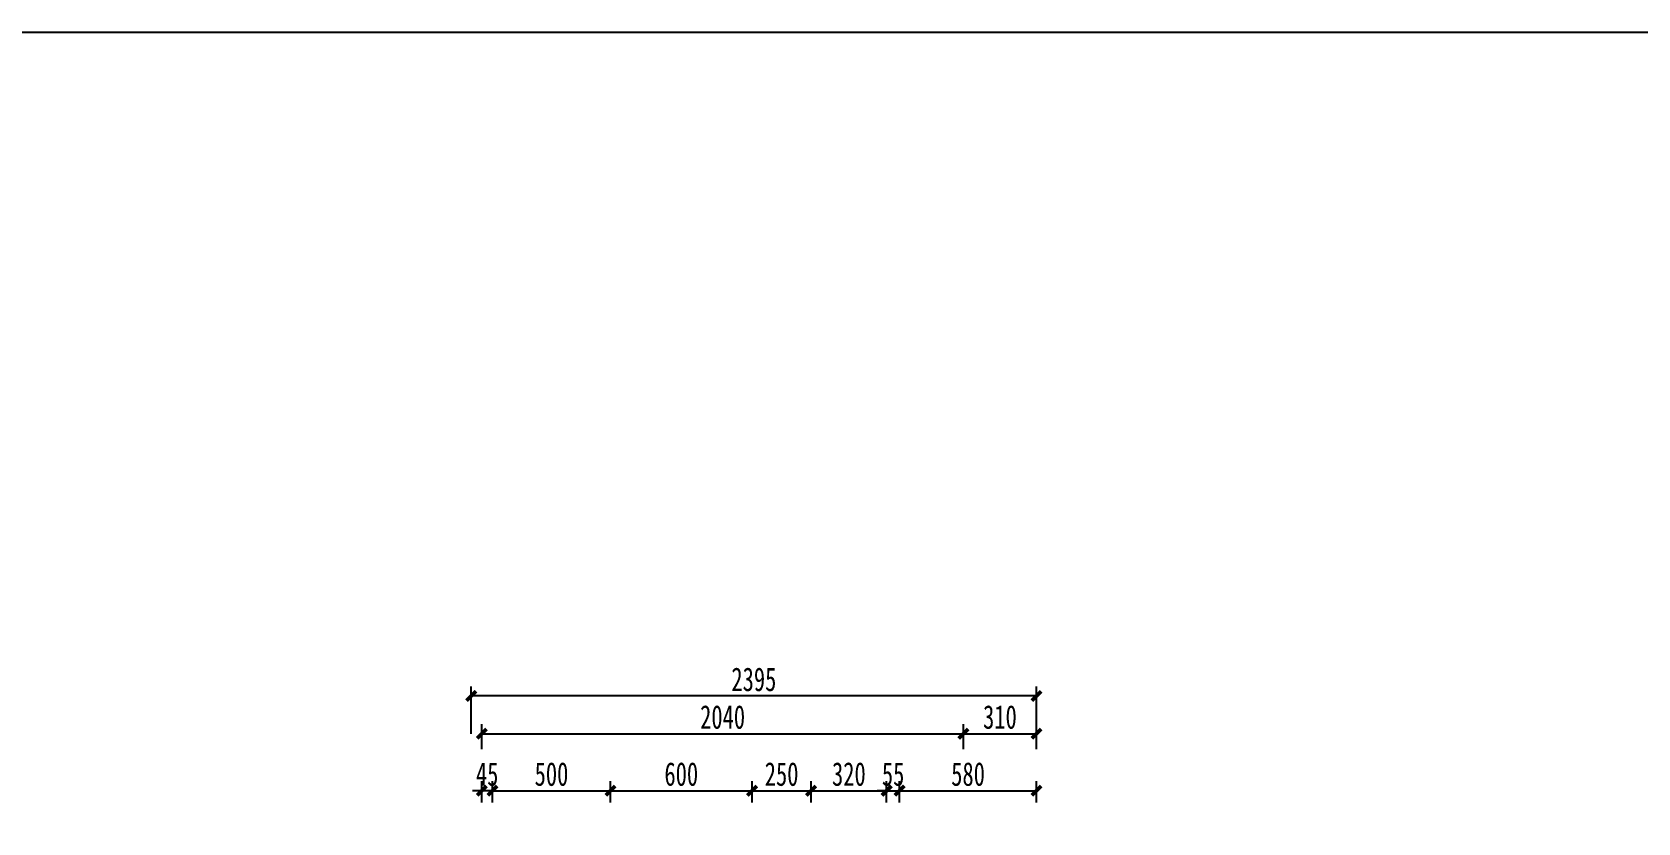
# Model space of a CAD drawing. Header units: millimetres. Extents: x 3104083 to 3173399, y -3165492 to -3044687.
# Drawn here: x 3113242 to 3120046, y -3113081 to -3109732 of the extents above; entities that cross this region are included whole.
import ezdxf

# ---------------------------------------------------------------- set-up
doc = ezdxf.new("R2010")
doc.units = ezdxf.units.MM
doc.header["$LTSCALE"] = 500
doc.header["$MEASUREMENT"] = 0
doc.header["$PDMODE"] = 2
doc.layers.get('0').update_dxf_attribs({"linetype": 'CONTINUOUS'})
doc.layers.get('DEFPOINTS').update_dxf_attribs({"linetype": 'CONTINUOUS'})
doc.layers.add('D-节点尺寸', color=5, linetype='CONTINUOUS')
doc.styles.add('DIM', font='SimSun.ttf', dxfattribs={"width": 0.7})
doc.dimstyles.new('40', dxfattribs={"dimscale": 40, "dimtxt": 2.5, "dimasz": 1, "dimexe": 1, "dimexo": 1, "dimgap": 0.5, "dimtad": 1, "dimdec": 0, "dimzin": 0, "dimdsep": 46, "dimtxsty": 'DIM', "dimblk": 'ARCHTICK', "dimcen": 0, "dimclrd": 5, "dimclre": 5, "dimclrt": 35, "dimadec": 0, "dimazin": 0, "dimtfac": 0.5, "dimtdec": 0, "dimtix": 1, "dimtmove": 2, "dimatfit": 2, "dimldrblk": 'A', "dimfxl": 0, "dimtolj": 1, "dimtzin": 0, "dimlwd": -1, "dimlwe": -1, "dimarcsym": 0})

# ---------------------------------------------------------------- blocks, each defined once
blk = doc.blocks.new('_ArchTick')
at = {"color": 0, "linetype": 'ByBlock', "const_width": 0.4}
blk.add_lwpolyline([(-0.5, -0.5), (0.5, 0.5)], dxfattribs=at)
blk = doc.blocks.new('*D1644')
at = {"layer": 'D-节点尺寸', "color": 5, "ltscale": 100}
for p, q in [((3115147.8, -3112769.2), (3115147.8, -3112663.6)), ((3115147.8, -3112703.6), (3117187.8, -3112703.6)), ((3117187.8, -3112769.2), (3117187.8, -3112663.6))]:
    blk.add_line(p, q, dxfattribs=at)
at = {"layer": 'DEFPOINTS', "color": 0, "ltscale": 100}
for p in [(3117187.8, -3112703.6), (3115147.8, -3112809.2), (3117187.8, -3112809.2)]:
    blk.add_point(p, dxfattribs=at)
at = {"layer": 'D-节点尺寸', "color": 5, "ltscale": 100, "xscale": 40, "yscale": 40, "zscale": 40, "rotation": 180}
blk.add_blockref('_ArchTick', (3115147.8, -3112703.6), dxfattribs=at)
at = {"layer": 'D-节点尺寸', "color": 5, "ltscale": 100, "xscale": 40, "yscale": 40, "zscale": 40}
blk.add_blockref('_ArchTick', (3117187.8, -3112703.6), dxfattribs=at)
at = {"layer": 'D-节点尺寸', "color": 35, "ltscale": 100, "insert": (3116167.8, -3112633.6), "char_height": 100, "attachment_point": 5, "style": 'DIM'}
blk.add_mtext('\\A1;2040', dxfattribs=at)
blk = doc.blocks.new('A')
for p, q in [((-0.37, 0), (-2.13, 0)), ((-1.44, 1.15), (-1.09, 1.44)), ((-1.44, 1.15), (-0.37, 0)), ((-1.44, -1.15), (-0.37, 0)), ((-1.09, 1.44), (0, 0)), ((-1.09, -1.44), (0, 0)), ((-1.44, -1.15), (-1.09, -1.44))]:
    blk.add_line(p, q)
for points in [[(-1.44, 1.15), (-1.09, 1.44), (-0.37, 0), (0, 0)], [(-1.44, -1.15), (-1.09, -1.44), (-0.37, 0), (0, 0)]]:
    blk.add_solid(points)
blk = doc.blocks.new('*D1645')
at = {"layer": 'D-节点尺寸', "color": 5, "ltscale": 100}
for p, q in [((3117187.8, -3112769.2), (3117187.8, -3112663.6)), ((3117187.8, -3112703.6), (3117497.8, -3112703.6)), ((3117497.8, -3112769.2), (3117497.8, -3112663.6))]:
    blk.add_line(p, q, dxfattribs=at)
at = {"layer": 'DEFPOINTS', "color": 0, "ltscale": 100}
for p in [(3117497.8, -3112703.6), (3117187.8, -3112809.2), (3117497.8, -3112809.2)]:
    blk.add_point(p, dxfattribs=at)
at = {"layer": 'D-节点尺寸', "color": 5, "ltscale": 100, "xscale": 40, "yscale": 40, "zscale": 40, "rotation": 180}
blk.add_blockref('_ArchTick', (3117187.8, -3112703.6), dxfattribs=at)
at = {"layer": 'D-节点尺寸', "color": 5, "ltscale": 100, "xscale": 40, "yscale": 40, "zscale": 40}
blk.add_blockref('_ArchTick', (3117497.8, -3112703.6), dxfattribs=at)
at = {"layer": 'D-节点尺寸', "color": 35, "ltscale": 100, "insert": (3117342.8, -3112633.6), "char_height": 100, "attachment_point": 5, "style": 'DIM'}
blk.add_mtext('\\A1;310', dxfattribs=at)
blk = doc.blocks.new('*D1648')
at = {"layer": 'D-节点尺寸', "color": 5, "ltscale": 100}
for p, q in [((3115102.8, -3112703.9), (3115102.8, -3112503.9)), ((3117497.8, -3112703.9), (3117497.8, -3112503.9)), ((3117497.8, -3112543.9), (3115102.8, -3112543.9))]:
    blk.add_line(p, q, dxfattribs=at)
at = {"layer": 'DEFPOINTS', "color": 0, "ltscale": 100}
for p in [(3115102.8, -3112543.9), (3115102.8, -3112927), (3117497.8, -3112927)]:
    blk.add_point(p, dxfattribs=at)
at = {"layer": 'D-节点尺寸', "color": 5, "ltscale": 100, "xscale": 40, "yscale": 40, "zscale": 40, "rotation": 180}
blk.add_blockref('_ArchTick', (3115102.8, -3112543.9), dxfattribs=at)
at = {"layer": 'D-节点尺寸', "color": 5, "ltscale": 100, "xscale": 40, "yscale": 40, "zscale": 40}
blk.add_blockref('_ArchTick', (3117497.8, -3112543.9), dxfattribs=at)
at = {"layer": 'D-节点尺寸', "color": 35, "ltscale": 100, "insert": (3116300.3, -3112473.9), "char_height": 100, "attachment_point": 5, "style": 'DIM'}
blk.add_mtext('\\A1;2395', dxfattribs=at)
blk = doc.blocks.new('*D1671')
at = {"layer": 'D-节点尺寸', "color": 5, "ltscale": 100}
for p, q in [((3115192.8, -3112995.2), (3115192.8, -3112905.1)), ((3115692.8, -3112995.2), (3115692.8, -3112905.1)), ((3115192.8, -3112945.1), (3115692.8, -3112945.1))]:
    blk.add_line(p, q, dxfattribs=at)
at = {"layer": 'DEFPOINTS', "color": 0, "ltscale": 100}
for p in [(3115692.8, -3112945.1), (3115192.8, -3113035.2), (3115692.8, -3113035.2)]:
    blk.add_point(p, dxfattribs=at)
at = {"layer": 'D-节点尺寸', "color": 5, "ltscale": 100, "xscale": 40, "yscale": 40, "zscale": 40, "rotation": 180}
blk.add_blockref('_ArchTick', (3115192.8, -3112945.1), dxfattribs=at)
at = {"layer": 'D-节点尺寸', "color": 5, "ltscale": 100, "xscale": 40, "yscale": 40, "zscale": 40}
blk.add_blockref('_ArchTick', (3115692.8, -3112945.1), dxfattribs=at)
at = {"layer": 'D-节点尺寸', "color": 35, "ltscale": 100, "insert": (3115442.8, -3112875.1), "char_height": 100, "attachment_point": 5, "style": 'DIM'}
blk.add_mtext('\\A1;500', dxfattribs=at)
blk = doc.blocks.new('*D1672')
at = {"layer": 'D-节点尺寸', "color": 5, "ltscale": 100}
for p, q in [((3115692.8, -3112995.2), (3115692.8, -3112905.1)), ((3116292.8, -3112995.2), (3116292.8, -3112905.1)), ((3115692.8, -3112945.1), (3116292.8, -3112945.1))]:
    blk.add_line(p, q, dxfattribs=at)
at = {"layer": 'DEFPOINTS', "color": 0, "ltscale": 100}
for p in [(3116292.8, -3112945.1), (3115692.8, -3113035.2), (3116292.8, -3113035.2)]:
    blk.add_point(p, dxfattribs=at)
at = {"layer": 'D-节点尺寸', "color": 5, "ltscale": 100, "xscale": 40, "yscale": 40, "zscale": 40, "rotation": 180}
blk.add_blockref('_ArchTick', (3115692.8, -3112945.1), dxfattribs=at)
at = {"layer": 'D-节点尺寸', "color": 5, "ltscale": 100, "xscale": 40, "yscale": 40, "zscale": 40}
blk.add_blockref('_ArchTick', (3116292.8, -3112945.1), dxfattribs=at)
at = {"layer": 'D-节点尺寸', "color": 35, "ltscale": 100, "insert": (3115992.8, -3112875.1), "char_height": 100, "attachment_point": 5, "style": 'DIM'}
blk.add_mtext('\\A1;600', dxfattribs=at)
blk = doc.blocks.new('*D1673')
at = {"layer": 'D-节点尺寸', "color": 5, "ltscale": 100}
for p, q in [((3116292.8, -3112995.2), (3116292.8, -3112905.1)), ((3116542.8, -3112995.2), (3116542.8, -3112905.1)), ((3116292.8, -3112945.1), (3116542.8, -3112945.1))]:
    blk.add_line(p, q, dxfattribs=at)
at = {"layer": 'DEFPOINTS', "color": 0, "ltscale": 100}
for p in [(3116542.8, -3112945.1), (3116292.8, -3113035.2), (3116542.8, -3113035.2)]:
    blk.add_point(p, dxfattribs=at)
at = {"layer": 'D-节点尺寸', "color": 5, "ltscale": 100, "xscale": 40, "yscale": 40, "zscale": 40, "rotation": 180}
blk.add_blockref('_ArchTick', (3116292.8, -3112945.1), dxfattribs=at)
at = {"layer": 'D-节点尺寸', "color": 5, "ltscale": 100, "xscale": 40, "yscale": 40, "zscale": 40}
blk.add_blockref('_ArchTick', (3116542.8, -3112945.1), dxfattribs=at)
at = {"layer": 'D-节点尺寸', "color": 35, "ltscale": 100, "insert": (3116417.8, -3112875.1), "char_height": 100, "attachment_point": 5, "style": 'DIM'}
blk.add_mtext('\\A1;250', dxfattribs=at)
blk = doc.blocks.new('*D1674')
at = {"layer": 'D-节点尺寸', "color": 5, "ltscale": 100}
for p, q in [((3116542.8, -3112995.2), (3116542.8, -3112905.1)), ((3116862.8, -3112995.2), (3116862.8, -3112905.1)), ((3116542.8, -3112945.1), (3116862.8, -3112945.1))]:
    blk.add_line(p, q, dxfattribs=at)
at = {"layer": 'DEFPOINTS', "color": 0, "ltscale": 100}
for p in [(3116862.8, -3112945.1), (3116542.8, -3113035.2), (3116862.8, -3113035.2)]:
    blk.add_point(p, dxfattribs=at)
at = {"layer": 'D-节点尺寸', "color": 5, "ltscale": 100, "xscale": 40, "yscale": 40, "zscale": 40, "rotation": 180}
blk.add_blockref('_ArchTick', (3116542.8, -3112945.1), dxfattribs=at)
at = {"layer": 'D-节点尺寸', "color": 5, "ltscale": 100, "xscale": 40, "yscale": 40, "zscale": 40}
blk.add_blockref('_ArchTick', (3116862.8, -3112945.1), dxfattribs=at)
at = {"layer": 'D-节点尺寸', "color": 35, "ltscale": 100, "insert": (3116702.8, -3112875.1), "char_height": 100, "attachment_point": 5, "style": 'DIM'}
blk.add_mtext('\\A1;320', dxfattribs=at)
blk = doc.blocks.new('*D1675')
at = {"layer": 'D-节点尺寸', "color": 5, "ltscale": 100}
for p, q in [((3115147.8, -3112995.2), (3115147.8, -3112905.1)), ((3115192.8, -3112995.2), (3115192.8, -3112905.1)), ((3115147.8, -3112945.1), (3115107.8, -3112945.1)), ((3115192.8, -3112945.1), (3115147.8, -3112945.1)), ((3115192.8, -3112945.1), (3115232.8, -3112945.1))]:
    blk.add_line(p, q, dxfattribs=at)
at = {"layer": 'DEFPOINTS', "color": 0, "ltscale": 100}
for p in [(3115147.8, -3112945.1), (3115147.8, -3113035.2), (3115192.8, -3113035.2)]:
    blk.add_point(p, dxfattribs=at)
at = {"layer": 'D-节点尺寸', "color": 5, "ltscale": 100, "xscale": 40, "yscale": 40, "zscale": 40}
blk.add_blockref('_ArchTick', (3115147.8, -3112945.1), dxfattribs=at)
at = {"layer": 'D-节点尺寸', "color": 5, "ltscale": 100, "xscale": 40, "yscale": 40, "zscale": 40, "rotation": 180}
blk.add_blockref('_ArchTick', (3115192.8, -3112945.1), dxfattribs=at)
at = {"layer": 'D-节点尺寸', "color": 35, "ltscale": 100, "insert": (3115170.3, -3112875.1), "char_height": 100, "attachment_point": 5, "style": 'DIM'}
blk.add_mtext('\\A1;45', dxfattribs=at)
blk = doc.blocks.new('*D1702')
at = {"layer": 'D-节点尺寸', "color": 5, "ltscale": 100}
for p, q in [((3116862.8, -3112995.2), (3116862.8, -3112905.1)), ((3116917.8, -3112995.2), (3116917.8, -3112905.1)), ((3116862.8, -3112945.1), (3116822.8, -3112945.1)), ((3116862.8, -3112945.1), (3116917.8, -3112945.1)), ((3116917.8, -3112945.1), (3116957.8, -3112945.1))]:
    blk.add_line(p, q, dxfattribs=at)
at = {"layer": 'DEFPOINTS', "color": 0, "ltscale": 100}
for p in [(3116917.8, -3112945.1), (3116862.8, -3113035.2), (3116917.8, -3113035.2)]:
    blk.add_point(p, dxfattribs=at)
at = {"layer": 'D-节点尺寸', "color": 5, "ltscale": 100, "xscale": 40, "yscale": 40, "zscale": 40}
blk.add_blockref('_ArchTick', (3116862.8, -3112945.1), dxfattribs=at)
at = {"layer": 'D-节点尺寸', "color": 5, "ltscale": 100, "xscale": 40, "yscale": 40, "zscale": 40, "rotation": 180}
blk.add_blockref('_ArchTick', (3116917.8, -3112945.1), dxfattribs=at)
at = {"layer": 'D-节点尺寸', "color": 35, "ltscale": 100, "insert": (3116890.3, -3112875.1), "char_height": 100, "attachment_point": 5, "style": 'DIM'}
blk.add_mtext('\\A1;55', dxfattribs=at)
blk = doc.blocks.new('*D1703')
at = {"layer": 'D-节点尺寸', "color": 5, "ltscale": 100}
for p, q in [((3116917.8, -3112995.2), (3116917.8, -3112905.1)), ((3117497.8, -3112995.2), (3117497.8, -3112905.1)), ((3116917.8, -3112945.1), (3117497.8, -3112945.1))]:
    blk.add_line(p, q, dxfattribs=at)
at = {"layer": 'DEFPOINTS', "color": 0, "ltscale": 100}
for p in [(3117497.8, -3112945.1), (3116917.8, -3113035.2), (3117497.8, -3113035.2)]:
    blk.add_point(p, dxfattribs=at)
at = {"layer": 'D-节点尺寸', "color": 5, "ltscale": 100, "xscale": 40, "yscale": 40, "zscale": 40, "rotation": 180}
blk.add_blockref('_ArchTick', (3116917.8, -3112945.1), dxfattribs=at)
at = {"layer": 'D-节点尺寸', "color": 5, "ltscale": 100, "xscale": 40, "yscale": 40, "zscale": 40}
blk.add_blockref('_ArchTick', (3117497.8, -3112945.1), dxfattribs=at)
at = {"layer": 'D-节点尺寸', "color": 35, "ltscale": 100, "insert": (3117207.8, -3112875.1), "char_height": 100, "attachment_point": 5, "style": 'DIM'}
blk.add_mtext('\\A1;580', dxfattribs=at)

msp = doc.modelspace()

# ---------------------------------------------------------------- linework, layer by layer
at = {"layer": 'D-节点尺寸', "color": 251, "ltscale": 100}
msp.add_lwpolyline([(3104083.146, -3109732.346), (3173399.353, -3109732.346), (3173399.353, -3124561.988), (3104083.146, -3124561.988)], close=True, dxfattribs=at)

# ---------------------------------------------------------------- dimensions: what is measured, and where the dimension line sits
for base, p1, p2, picture, middle in [((3115102.808, -3112543.891), (3117497.808, -3112926.993), (3115102.808, -3112926.993), '*D1648', (3116300.308, -3112473.891)), ((3117187.808, -3112703.603), (3115147.808, -3112809.209), (3117187.808, -3112809.209), '*D1644', (3116167.808, -3112633.603)), ((3117497.808, -3112703.603), (3117187.808, -3112809.209), (3117497.808, -3112809.209), '*D1645', (3117342.808, -3112633.603)), ((3115147.808, -3112945.121), (3115192.808, -3113035.213), (3115147.808, -3113035.213), '*D1675', (3115170.308, -3112875.121)), ((3115692.808, -3112945.121), (3115192.808, -3113035.213), (3115692.808, -3113035.213), '*D1671', (3115442.808, -3112875.121)), ((3116292.808, -3112945.121), (3115692.808, -3113035.213), (3116292.808, -3113035.213), '*D1672', (3115992.808, -3112875.121)), ((3116542.808, -3112945.121), (3116292.808, -3113035.213), (3116542.808, -3113035.213), '*D1673', (3116417.808, -3112875.121)), ((3116862.808, -3112945.121), (3116542.808, -3113035.213), (3116862.808, -3113035.213), '*D1674', (3116702.808, -3112875.121)), ((3116917.808, -3112945.121), (3116862.808, -3113035.213), (3116917.808, -3113035.213), '*D1702', (3116890.308, -3112875.121)), ((3117497.808, -3112945.121), (3116917.808, -3113035.213), (3117497.808, -3113035.213), '*D1703', (3117207.808, -3112875.121))]:
    dim = msp.add_linear_dim(base=base, p1=p1, p2=p2, dimstyle='40', dxfattribs=at)
    dim.commit()
    dim.dimension.update_dxf_attribs({"geometry": picture, "text_midpoint": middle})

doc.saveas('drawing.dxf')
